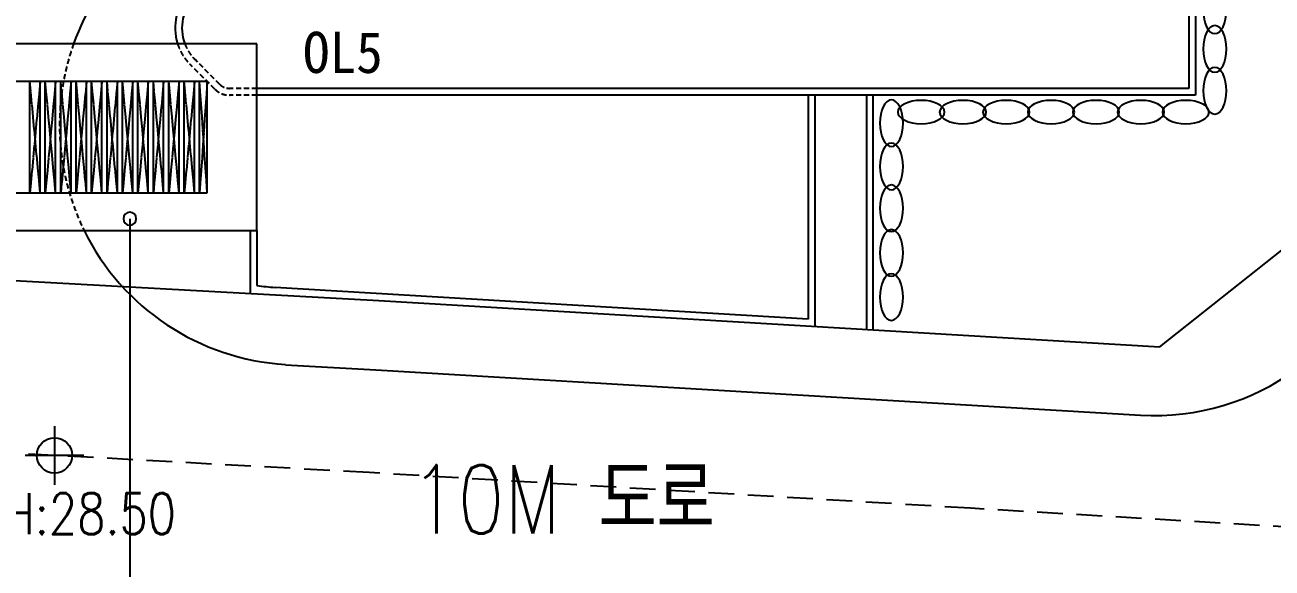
# Model space of a CAD drawing. Header units: millimetres. Extents: x 1145859089 to 1147511753, y -1047484727 to -1047247487.
# Drawn here: x 1146309539 to 1146345903, y -1047456856 to -1047441020 of the extents above; entities that cross this region are included whole.
import ezdxf
from ezdxf.enums import TextEntityAlignment as Align
from ezdxf.xclip import XClip

# ---------------------------------------------------------------- set-up
doc = ezdxf.new("R2010")
doc.units = ezdxf.units.MM
doc.header["$LTSCALE"] = 100
doc.header["$MEASUREMENT"] = 0
doc.header["$XCLIPFRAME"] = 2
doc.linetypes.add('단지배치도$0$CENTER', pattern=[31, 30, -0.5, 0, -0.5])
doc.linetypes.add('단지배치도$0$HID', pattern=[2.3, 1.5, -0.8])
doc.layers.get('0').update_dxf_attribs({"linetype": 'CONTINUOUS'})
for name, color, linetype in [('TEXT', 7, 'CONTINUOUS'), ('XREF', 135, 'CONTINUOUS'), ('단지배치도$0$S240910', 33, 'CONTINUOUS'), ('단지배치도$0$W240910', 135, 'CONTINUOUS')]:
    doc.layers.add(name, color=color, linetype=linetype)
doc.styles.add('단지배치도$0$WS1', font='romans.shx', dxfattribs={"width": 0.8, "bigfont": 'whgtxt.shx'})
doc.styles.add('돋움체', font='DotumChe.ttf')

# ---------------------------------------------------------------- blocks, each defined once
blk = doc.blocks.new('단지배치도$0$zw$9902')
at = {"layer": '단지배치도$0$W240910'}
for p, q in [((75000, -47200), (75000, -71700)), ((74800, -55200, 1673713), (74800, -71500, 1673713)), ((47630, -70199), (11880, -70199)), ((47630, -75649), (47630, -70199)), ((46180, -71299), (19490, -71299)), ((41010, -74549), (41010, -71299)), ((41310, -74549), (41310, -71299)), ((41460, -74549), (41460, -71299)), ((41760, -74549), (41760, -71299)), ((41910, -74549), (41910, -71299)), ((42210, -74549), (42210, -71299)), ((42360, -74549), (42360, -71299)), ((42660, -74549), (42660, -71299)), ((42810, -74549), (42810, -71299)), ((43110, -74549), (43110, -71299)), ((43260, -74549), (43260, -71299)), ((43560, -74549), (43560, -71299)), ((43710, -74549), (43710, -71299)), ((44010, -74549), (44010, -71299)), ((44160, -74549), (44160, -71299)), ((44460, -74549), (44460, -71299)), ((44610, -74549), (44610, -71299)), ((44910, -74549), (44910, -71299)), ((45060, -74549), (45060, -71299)), ((45360, -74549), (45360, -71299)), ((45510, -74549), (45510, -71299)), ((45810, -74549), (45810, -71299)), ((45960, -74549), (45960, -71299)), ((46180, -74549), (46180, -71299)), ((74800, -71500, 1673713), (47630, -71500, 1673713)), ((65400, -71500, 1673713), (65400, -71500, 1673513)), ((75000, -71700), (47630, -71700, 4873256)), ((63700, -71700, 1673713), (63700, -78226, 1673713)), ((63900, -71700, 1673713), (63900, -78438, 1673713)), ((65400, -71700, 1673713), (65400, -78527, 1673713)), ((65400, -71700, 1673713), (65400, -78527, 1673713)), ((65600, -78539, 1673713), (65600, -71700, 1673713)), ((19490, -74549), (46180, -74549)), ((43923, -75302), (43923, -90618)), ((73957, -79035), (78394, -75520)), ((11880, -75649), (47630, -75649)), ((28497, -76441), (51186, -77684)), ((51186, -77684), (73957, -79035)), ((48465, -79559), (51100, -79705)), ((51100, -79705), (73390, -81025)), ((41728, -81346), (41728, -83060)), ((42585, -82203), (40871, -82203))]:
    blk.add_line(p, q, dxfattribs=at)
at = {"layer": '단지배치도$0$W240910', "linetype": '단지배치도$0$HID'}
for p, q in [((46405, -71524), (45683, -70802)), ((46547, -71383), (45825, -70661)), ((47630, -71500, 1673713), (46830, -71500, 1673713)), ((47630, -71700), (46830, -71700))]:
    blk.add_line(p, q, dxfattribs=at)
at = {"layer": '단지배치도$0$W240910', "linetype": '단지배치도$0$CENTER', "ltscale": 0.12}
for p, q in [((41310, -74549), (41010, -71299)), ((41310, -71299), (41010, -74549)), ((41760, -74549), (41460, -71299)), ((41760, -71299), (41460, -74549)), ((42210, -74549), (41910, -71299)), ((42210, -71299), (41910, -74549)), ((42660, -74549), (42360, -71299)), ((42660, -71299), (42360, -74549)), ((43110, -74549), (42810, -71299)), ((43110, -71299), (42810, -74549)), ((43560, -74549), (43260, -71299)), ((43560, -71299), (43260, -74549)), ((44010, -74549), (43710, -71299)), ((44010, -71299), (43710, -74549)), ((44460, -74549), (44160, -71299)), ((44460, -71299), (44160, -74549)), ((44910, -74549), (44610, -71299)), ((44910, -71299), (44610, -74549)), ((45360, -74549), (45060, -71299)), ((45360, -71299), (45060, -74549)), ((45810, -74549), (45510, -71299)), ((45810, -71299), (45510, -74549)), ((46180, -74549), (45960, -71299)), ((46180, -71299), (45960, -74549))]:
    blk.add_line(p, q, dxfattribs=at)
at = {"layer": '단지배치도$0$W240910', "ltscale": 5}
for p, q in [((47430, -75649), (47430, -77478)), ((47630, -75649), (47630, -77248)), ((63700, -78226), (48163, -77304))]:
    blk.add_line(p, q, dxfattribs=at)
at = {"layer": '단지배치도$0$W240910', "linetype": '단지배치도$0$HID', "ltscale": 5}
for p, q in [((50900, -82704), (28223, -81465)), ((68433, -83744), (50900, -82704)), ((89494, -84991), (68433, -83744))]:
    blk.add_line(p, q, dxfattribs=at)
at = {"layer": '단지배치도$0$W240910'}
blk.add_circle((41728, -82203), 514, dxfattribs=at)
for centre, radius, start, end in [((48875, -72560, 0), 7000, 135, 160.2873), ((46744, -69742, 0), 1500, 135, 197.7706), ((46744, -69742, 0), 1300, 135, 200.6196), ((43923, -75302), 188, 0, 180), ((43923, -75302), 188, 180, 0), ((48875, -72560, 0), 7000, 206.1848, 266.6096), ((73804, -74037), 7000, 266.6096, 345.597)]:
    blk.add_arc(centre, radius, start, end, dxfattribs=at)
at = {"layer": '단지배치도$0$W240910', "linetype": '단지배치도$0$HID'}
for centre, radius, start, end in [((48875, -72560, 0), 7000, 160.2873, 206.1848), ((46744, -69742, 0), 1500, 197.7706, 225), ((46744, -69742, 0), 1300, 200.6196, 225), ((46830, -71100, 0), 600, 225, 270), ((46830, -71100, 0), 400, 225, 270)]:
    blk.add_arc(centre, radius, start, end, dxfattribs=at)
at = {"layer": '단지배치도$0$W240910', "ltscale": 5}
blk.add_arc((48507, -71514, 0), 5800, 261.309, 266.6038, dxfattribs=at)
at = {"layer": '단지배치도$0$W240910', "extrusion": (0, 0, -1)}
for centre, major_axis in [((75560, -69221, 1673713), (0, 680)), ((75560, -70352, 1673713), (0, 680)), ((75560, -71571, 1673713), (0, 680)), ((66131, -72515), (0, 680)), ((66998, -72190, 1673713), (680, 0)), ((68216, -72190, 1673713), (680, 0)), ((69479, -72190, 1673713), (680, 0)), ((70788, -72190, 1673713), (680, 0)), ((72096, -72190, 1673713), (680, 0)), ((73405, -72190, 1673713), (680, 0)), ((74713, -72190, 1673713), (680, 0)), ((66131, -73778), (0, 680)), ((66131, -74997), (0, 680)), ((66131, -76299), (0, 680)), ((66131, -77586), (0, 680))]:
    blk.add_ellipse(centre, major_axis=major_axis, ratio=0.5, dxfattribs=at)
at = {"layer": '단지배치도$0$S240910', "style": '단지배치도$0$WS1', "width": 0.8}
blk.add_text('10M 도로', height=2000, dxfattribs=at).set_placement((56543, -84483), align=Align.CENTER)
blk.add_text('FH:28.50', height=1200, dxfattribs=at).set_placement((39508, -84502))
blk = doc.blocks.new('단지배치도')
blk.add_blockref('단지배치도$0$zw$9902', (141034, 142437))

msp = doc.modelspace()

# ---------------------------------------------------------------- block references
at = {"layer": 'XREF'}
ref = msp.add_blockref('단지배치도', (1146127639.433663, -1047513806.462535), dxfattribs=at)
XClip(ref).set_block_clipping_path([(72982.4064819524, 34919.7593965298), (360382.4067475507, 255319.7593436697)])

# ---------------------------------------------------------------- texts
at = {"layer": 'TEXT', "style": '돋움체'}
msp.add_text('OL5', height=1200, dxfattribs=at).set_placement((1146317646.050628, -1047441820.594319), align=Align.MIDDLE_LEFT)

doc.saveas('drawing.dxf')
